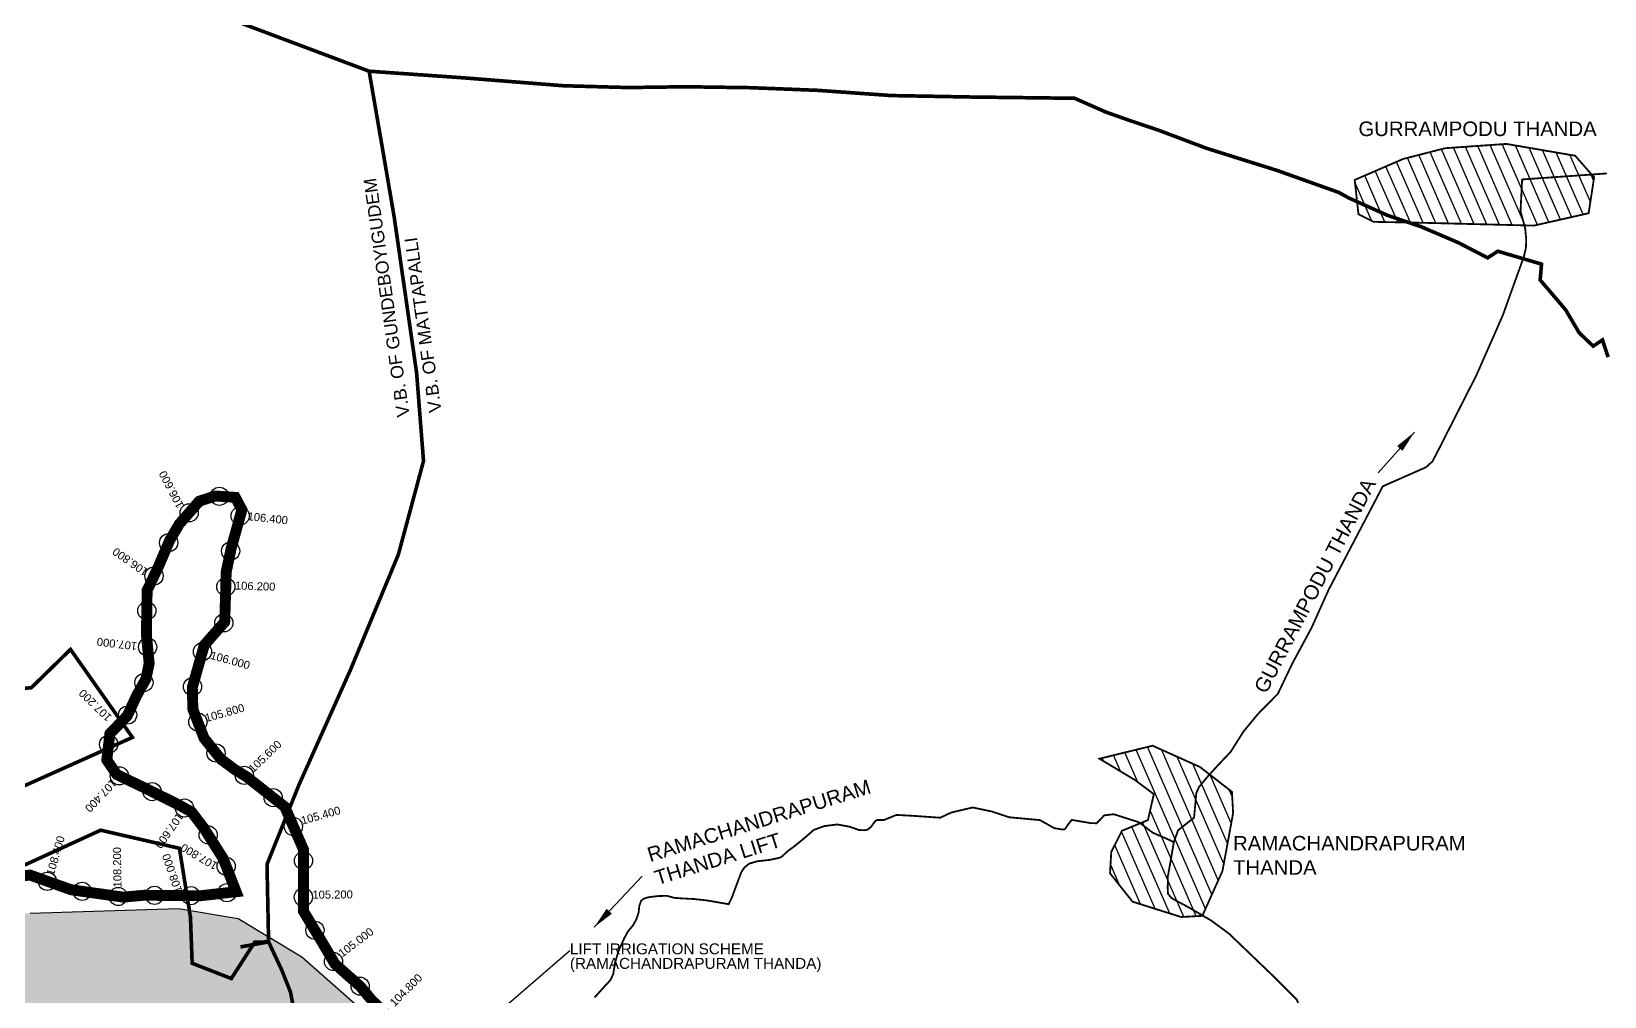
# Model space of a CAD drawing. Header units: millimetres. Extents: x 345922 to 402103, y 1833175 to 1858598.
# Drawn here: x 370049 to 374373, y 1850210 to 1852864 of the extents above; entities that cross this region are included whole.
import ezdxf
from ezdxf import colors
from ezdxf.entities.mleader import LeaderData, LeaderLine
from ezdxf.math import Vec2, Vec3

# ---------------------------------------------------------------- set-up
doc = ezdxf.new("R2010")
doc.units = ezdxf.units.MM
doc.header["$PDMODE"] = 32
doc.header["$PDSIZE"] = 50
doc.linetypes.add('JIS_02_1.0', pattern=[2, 1, -1])
for name, color, linetype in [('BND', 160, 'Continuous'), ('FRL', 3, 'Continuous'), ('points', 161, 'Continuous'), ('ROADS', 10, 'Continuous'), ('STREAM111', 4, 'Continuous'), ('TEXT', 7, 'Continuous'), ('VILLAGE AREA', 44, 'Continuous')]:
    doc.layers.add(name, color=color, linetype=linetype)
doc.styles.add('FONT1', font='Arial')
doc.styles.get("Standard").update_dxf_attribs({"font": 'arial.ttf'})
doc.dimstyles.get("Standard").update_dxf_attribs({"dimtxt": 0.18, "dimasz": 0.18, "dimexe": 0.18, "dimexo": 0.0625, "dimgap": 0.09, "dimtad": 0, "dimtih": 1, "dimtoh": 1, "dimdec": 4, "dimzin": 0, "dimdsep": 46, "dimtxsty": 'Standard', "dimcen": 0.09, "dimadec": 0, "dimazin": 0, "dimtfac": 1, "dimtdec": 4, "dimtofl": 0, "dimtmove": 0, "dimatfit": 3, "dimfxl": 1, "dimtolj": 1, "dimtzin": 0, "dimarcsym": 0})
pattern_1 = [(113.5464313, (0, 0), (-29.1063882, -12.6838743), [])]

msp = doc.modelspace()

# ---------------------------------------------------------------- hatches: boundary and pattern name
at = {"layer": 'STREAM111'}
h = msp.add_hatch(dxfattribs=at)
h.set_pattern_fill('DASH,_O', color=4, scale=20, angle=45)
h.set_pattern_definition([(45, (0, 0), (7e-15, 89.8025612), [63.5, -63.5])])
edge = h.paths.add_edge_path()
edge.add_line((360312.4, 1845904.9), (360480.1, 1845907.5))
edge.add_line((360480.1, 1845907.5), (360557.2, 1845894.3))
edge.add_line((360557.2, 1845894.3), (360821, 1845809.2))
edge.add_line((360821, 1845809.2), (361124.9, 1845679.8))
edge.add_line((361124.9, 1845679.8), (361436.3, 1845577.4))
edge.add_line((361436.3, 1845577.4), (361695, 1845540.3))
edge.add_line((361695, 1845540.3), (361829.6, 1845532.7))
edge.add_line((361829.6, 1845532.7), (362216, 1845547.5))
edge.add_line((362216, 1845547.5), (362300.6, 1845547))
edge.add_line((362300.6, 1845547), (362320.4, 1845505.3))
edge.add_line((362320.4, 1845505.3), (362339.3, 1845504.7))
edge.add_line((362339.3, 1845504.7), (362352.2, 1845518.6))
edge.add_line((362352.2, 1845518.6), (362450.3, 1845520.1))
edge.add_line((362450.3, 1845520.1), (362712.6, 1845397.4))
edge.add_line((362712.6, 1845397.4), (363038.7, 1845362.4))
edge.add_line((363038.7, 1845362.4), (363526.7, 1845388.4))
edge.add_line((363526.7, 1845388.4), (364040.3, 1845531.1))
edge.add_line((364040.3, 1845531.1), (364255.8, 1845521))
edge.add_line((364255.8, 1845521), (364342.1, 1845671))
edge.add_line((364342.1, 1845671), (365004.6, 1846711.3))
edge.add_line((365004.6, 1846711.3), (365605.4, 1847420.4))
edge.add_line((365605.4, 1847420.4), (365918.3, 1847841.6))
edge.add_line((365918.3, 1847841.6), (365878.7, 1848090.8))
edge.add_line((365878.7, 1848090.8), (365924, 1848305))
edge.add_line((365924, 1848305), (366156.5, 1848619.5))
edge.add_line((366156.5, 1848619.5), (366280.2, 1848725.3))
edge.add_line((366280.2, 1848725.3), (366437.8, 1848794.5))
edge.add_line((366437.8, 1848794.5), (366629.9, 1848860.6))
edge.add_line((366629.9, 1848860.6), (366661.1, 1848902.5))
edge.add_line((366661.1, 1848902.5), (366851.1, 1849031))
edge.add_line((366851.1, 1849031), (367076, 1849132))
edge.add_line((367076, 1849132), (367572, 1849263.5))
edge.add_line((367572, 1849263.5), (367784.8, 1849294.3))
edge.add_line((367784.8, 1849294.3), (368319.3, 1849535.4))
edge.add_line((368319.3, 1849535.4), (368559.9, 1849652.3))
edge.add_line((368559.9, 1849652.3), (368808.4, 1849776.7))
edge.add_line((368808.4, 1849776.7), (369389.2, 1850008.7))
edge.add_line((369389.2, 1850008.7), (369588.7, 1850036.9))
edge.add_line((369588.7, 1850036.9), (369888.9, 1850054.2))
edge.add_line((369888.9, 1850054.2), (370056.2, 1850015.8))
edge.add_line((370056.2, 1850015.8), (370500.8, 1849986.4))
edge.add_line((370500.8, 1849986.4), (370760.6, 1849858.5))
edge.add_line((370760.6, 1849858.5), (370998.4, 1849726.3))
edge.add_line((370998.4, 1849726.3), (371143.5, 1849582))
edge.add_line((371143.5, 1849582), (371265.2, 1849377))
edge.add_line((371265.2, 1849377), (371303, 1849010.8))
edge.add_line((371303, 1849010.8), (371440.3, 1848548.1))
edge.add_line((371440.3, 1848548.1), (371518.2, 1848014))
edge.add_line((371518.2, 1848014), (371609.4, 1847658))
edge.add_line((371609.4, 1847658), (371832.6, 1847472.2))
edge.add_line((371832.6, 1847472.2), (372158.3, 1847071.2))
edge.add_line((372158.3, 1847071.2), (372338.4, 1846857.5))
edge.add_line((372338.4, 1846857.5), (372543.7, 1846547.9))
edge.add_line((372543.7, 1846547.9), (372690.6, 1846393.3))
edge.add_line((372690.6, 1846393.3), (373054, 1846066.4))
edge.add_line((373054, 1846066.4), (373259, 1845909.1))
edge.add_line((373259, 1845909.1), (373481, 1845784.8))
edge.add_line((373481, 1845784.8), (373756.3, 1845640.9))
edge.add_line((373756.3, 1845640.9), (373996.6, 1845568.4))
edge.add_line((373996.6, 1845568.4), (374200, 1845585.5))
edge.add_line((374200, 1845585.5), (374487.4, 1845634.4))
edge.add_line((374487.4, 1845634.4), (374726.7, 1845715.3))
edge.add_line((374726.7, 1845715.3), (375064.6, 1845862.9))
edge.add_line((375064.6, 1845862.9), (375537.5, 1845990.1))
edge.add_line((375537.5, 1845990.1), (375905.4, 1846141.8))
edge.add_line((375905.4, 1846141.8), (375577, 1846618.8))
edge.add_line((375577, 1846618.8), (375526.7, 1846545.7))
edge.add_line((375526.7, 1846545.7), (375428.1, 1846321.7))
edge.add_line((375428.1, 1846321.7), (375393.9, 1846260.6))
edge.add_line((375393.9, 1846260.6), (375319.8, 1846223.6))
edge.add_line((375319.8, 1846223.6), (375200.2, 1846158.1))
edge.add_line((375200.2, 1846158.1), (374896.2, 1846028.1))
edge.add_line((374896.2, 1846028.1), (374775.1, 1845992.5))
edge.add_line((374775.1, 1845992.5), (374659.8, 1845954.1))
edge.add_line((374659.8, 1845954.1), (374468.6, 1845908.4))
edge.add_line((374468.6, 1845908.4), (374304.7, 1845888.5))
edge.add_line((374304.7, 1845888.5), (374162.3, 1845877.1))
edge.add_line((374162.3, 1845877.1), (373881.3, 1845912.8))
edge.add_line((373881.3, 1845912.8), (373777.3, 1845949.8))
edge.add_line((373777.3, 1845949.8), (373681.8, 1846023.8))
edge.add_line((373681.8, 1846023.8), (373544.8, 1846193.8))
edge.add_line((373544.8, 1846193.8), (373472.2, 1846297.7))
edge.add_line((373472.2, 1846297.7), (373393.8, 1846394.5))
edge.add_line((373393.8, 1846394.5), (373284.1, 1846492.6))
edge.add_line((373284.1, 1846492.6), (373009.7, 1846804.4))
edge.add_line((373009.7, 1846804.4), (372901.1, 1846958.2))
edge.add_line((372901.1, 1846958.2), (372766.8, 1847192.8))
edge.add_line((372766.8, 1847192.8), (372656.1, 1847372.7))
edge.add_line((372656.1, 1847372.7), (372613, 1847438))
edge.add_line((372613, 1847438), (372539.3, 1847503.3))
edge.add_line((372539.3, 1847503.3), (372387.6, 1847604.7))
edge.add_line((372387.6, 1847604.7), (372217.7, 1847744.1))
edge.add_line((372217.7, 1847744.1), (372034, 1847883.4))
edge.add_line((372034, 1847883.4), (371929.6, 1847980.7))
edge.add_line((371929.6, 1847980.7), (371828.7, 1848173.2))
edge.add_line((371828.7, 1848173.2), (371715.3, 1848396.9))
edge.add_line((371715.3, 1848396.9), (371643.8, 1848678.5))
edge.add_line((371643.8, 1848678.5), (371591.1, 1848840))
edge.add_line((371591.1, 1848840), (371456.5, 1849263.5))
edge.add_line((371456.5, 1849263.5), (371414.2, 1849498.9))
edge.add_line((371414.2, 1849498.9), (371312, 1849769.7))
edge.add_line((371312, 1849769.7), (371239, 1849918.9))
edge.add_line((371239, 1849918.9), (371024.5, 1850114.1))
edge.add_line((371024.5, 1850114.1), (370792.3, 1850318.7))
edge.add_line((370792.3, 1850318.7), (370617, 1850424.1))
edge.add_line((370617, 1850424.1), (370453.2, 1850451.6))
edge.add_line((370453.2, 1850451.6), (370045.9, 1850438.7))
edge.add_line((370045.9, 1850438.7), (369901.1, 1850435.9))
edge.add_line((369901.1, 1850435.9), (369863.2, 1850432))
edge.add_line((369863.2, 1850432), (369636.1, 1850417.2))
edge.add_line((369636.1, 1850417.2), (369473.7, 1850396.9))
edge.add_line((369473.7, 1850396.9), (369263.9, 1850383.4))
edge.add_line((369263.9, 1850383.4), (369125.1, 1850352.9))
edge.add_line((369125.1, 1850352.9), (368996.5, 1850292.1))
edge.add_line((368996.5, 1850292.1), (368861.2, 1850204.2))
edge.add_line((368861.2, 1850204.2), (368671.7, 1850102.8))
edge.add_line((368671.7, 1850102.8), (368448.3, 1850018.3))
edge.add_line((368448.3, 1850018.3), (368272.4, 1849913.5))
edge.add_line((368272.4, 1849913.5), (368004.2, 1849827.1))
edge.add_line((368004.2, 1849827.1), (367788.8, 1849714.8))
edge.add_line((367788.8, 1849714.8), (367519.3, 1849605.2))
edge.add_line((367519.3, 1849605.2), (367186.6, 1849449))
edge.add_line((367186.6, 1849449), (366786.7, 1849232))
edge.add_line((366786.7, 1849232), (366520.6, 1849095.8))
edge.add_line((366520.6, 1849095.8), (366203.8, 1848968.1))
edge.add_line((366203.8, 1848968.1), (366030.8, 1848868.4))
edge.add_line((366030.8, 1848868.4), (365841.2, 1848735.4))
edge.add_line((365841.2, 1848735.4), (365673, 1848657.9))
edge.add_arc((365678.8, 1848638.8), 20, 106.8474, 172.1337)
edge.add_arc((366210.4, 1848161.8), 730.8, 138.9743, 154.1147)
edge.add_line((365552.9, 1848480.9), (365495.4, 1848364.8))
edge.add_arc((365995.6, 1848175.1), 535, 159.2374, 179.5382)
edge.add_line((365460.7, 1848179.4), (365365.8, 1848042.3))
edge.add_line((365365.8, 1848042.3), (365228.7, 1847989.9))
edge.add_line((365228.7, 1847989.9), (365128.7, 1847897.9))
edge.add_line((365128.7, 1847897.9), (364872.5, 1847479.8))
edge.add_spline(control_points=[(364872.5, 1847479.8), (364751.5, 1847238.1), (364508.2, 1846751.8), (364198.4, 1846147.9), (363744.8, 1845891.7), (363315.2, 1845910.5), (362809.7, 1845812), (362342.9, 1846131.5), (361754.6, 1846130), (361221.5, 1846087.1), (360745.8, 1846143.6), (360403.7, 1846216.2), (360146.2, 1846435.8), (359817, 1846535.7), (359424, 1846595.5), (359070.8, 1846351.3), (358733.8, 1846232.3), (358457.7, 1845994.9), (358118.2, 1845832.2), (357705.8, 1845724.4), (357317.7, 1845758.8), (357023.9, 1845510.6), (356849.3, 1845128.2), (356580, 1844792.4), (356446, 1844297.4), (356030.9, 1843955.3), (355574.1, 1843591.3), (355217, 1843272.9), (354944.6, 1842979.2), (354741.7, 1842776.2), (354523.6, 1842634), (354411.3, 1842454.7), (354037.5, 1842257.1), (353652.6, 1842879.1), (352957.2, 1842601.1), (352440.3, 1843123.6), (351871, 1843339), (351505.9, 1843559), (351379.9, 1843635)], knot_values=[0, 0, 0, 0, 816.927526, 1643.761803, 1962.087642, 2311.263035, 2917.580945, 3432.028985, 3904.205199, 4642.49363, 5040.443251, 5342.292141, 5671.412453, 6026.576286, 6370.093912, 6811.380667, 7250.662048, 7436.99095, 7895.132819, 8364.635402, 8711.468131, 9007.199942, 9440.815909, 9972.938838, 10276.359737, 10947.391125, 11503.408839, 12052.094683, 12374.742608, 12705.71871, 12912.047162, 13143.644243, 13334.200632, 14061.252952, 14648.51574, 15221.119517, 16056.071013, 16495.766696, 16495.766696, 16495.766696, 16495.766696], degree=3, periodic=0)
edge.add_line((351379.9, 1843635), (351106.5, 1843677.9))
edge.add_line((351106.5, 1843677.9), (350518.1, 1843637.9))
edge.add_line((350518.1, 1843637.9), (349724.7, 1843369))
edge.add_line((349724.7, 1843369), (349436.5, 1843040.9))
edge.add_line((349436.5, 1843040.9), (349048.2, 1842444.9))
edge.add_line((349048.2, 1842444.9), (348671.9, 1842188.8))
edge.add_line((348671.9, 1842188.8), (348888.3, 1841967.1))
edge.add_line((348888.3, 1841967.1), (349205.6, 1842299.6))
edge.add_line((349205.6, 1842299.6), (349306, 1842415.8))
edge.add_line((349306, 1842415.8), (349375, 1842547))
edge.add_line((349375, 1842547), (349580.2, 1842817.4))
edge.add_line((349580.2, 1842817.4), (349946.5, 1843185.7))
edge.add_line((349946.5, 1843185.7), (350272.4, 1843335.3))
edge.add_line((350272.4, 1843335.3), (350789.1, 1843428))
edge.add_line((350789.1, 1843428), (350998.9, 1843450.7))
edge.add_line((350998.9, 1843450.7), (351278.4, 1843398.7))
edge.add_line((351278.4, 1843398.7), (351614, 1843322.1))
edge.add_line((351614, 1843322.1), (352008.9, 1843081.7))
edge.add_line((352008.9, 1843081.7), (352174.8, 1842941.3))
edge.add_line((352174.8, 1842941.3), (352417, 1842669.9))
edge.add_line((352417, 1842669.9), (353146.2, 1842474.1))
edge.add_line((353146.2, 1842474.1), (353409.4, 1842271.6))
edge.add_line((353409.4, 1842271.6), (354057, 1842133))
edge.add_line((354057, 1842133), (354305.9, 1842172.8))
edge.add_line((354305.9, 1842172.8), (354684.2, 1842415.5))
edge.add_line((354684.2, 1842415.5), (355191.1, 1842879.5))
edge.add_line((355191.1, 1842879.5), (355737, 1843173.6))
edge.add_line((355737, 1843173.6), (356070, 1843283.5))
edge.add_line((356070, 1843283.5), (356311.5, 1843442.1))
edge.add_line((356311.5, 1843442.1), (356569.1, 1843861.7))
edge.add_line((356569.1, 1843861.7), (356851.2, 1844266.5))
edge.add_line((356851.2, 1844266.5), (357016.9, 1844488.8))
edge.add_line((357016.9, 1844488.8), (357044.6, 1844633.6))
edge.add_line((357044.6, 1844633.6), (357119.9, 1844730.1))
edge.add_line((357119.9, 1844730.1), (357281.4, 1844886.2))
edge.add_line((357281.4, 1844886.2), (357507.2, 1845123.6))
edge.add_line((357507.2, 1845123.6), (357846, 1845373.9))
edge.add_line((357846, 1845373.9), (358539.6, 1845695.9))
edge.add_line((358539.6, 1845695.9), (358987.5, 1845842.6))
edge.add_line((358987.5, 1845842.6), (359498.8, 1845883.5))
edge.add_line((359498.8, 1845883.5), (360096, 1845862))
edge.add_line((360096, 1845862), (360175.6, 1845873.5))
edge.add_line((360175.6, 1845873.5), (360312.4, 1845904.9))
at = {"layer": 'VILLAGE AREA'}
h = msp.add_hatch(dxfattribs=at)
h.set_pattern_fill('ANSI31,_O', color=256, scale=10, angle=68.5464)
h.set_pattern_definition(pattern_1)
h.paths.add_polyline_path([(373686.3, 1852455.5), (373819.3, 1852513.1), (373934.6, 1852542.7), (374103.1, 1852554.5), (374292.3, 1852522), (374344.3, 1852462.5), (374329.2, 1852363.9), (374178.8, 1852329.9), (373885.8, 1852337.3), (373738, 1852340.3), (373696.7, 1852361)])
h = msp.add_hatch(dxfattribs=at)
h.set_pattern_fill('ANSI31,_O', color=256, scale=10, angle=68.5464)
h.set_pattern_definition(pattern_1)
h.paths.add_polyline_path([(373130.9, 1850899.8), (372984.6, 1850864.1), (373082.1, 1850805.6), (373134.2, 1850766.6), (373117.9, 1850695.2), (373046.4, 1850665.9), (373017.1, 1850607.5), (373013.8, 1850549), (373075.6, 1850471), (373209, 1850428.8), (373267.5, 1850432), (373322.8, 1850555.5), (373352.1, 1850714.6), (373348.8, 1850773.1), (373261, 1850841.3)])

# ---------------------------------------------------------------- linework, layer by layer
at = {"layer": 'BND', "linetype": 'JIS_02_1.0', "lineweight": 30, "ltscale": 50, "const_width": 10}
for points in [[(369986.2, 1850551.5), (370239.4, 1850667.5), (370455.9, 1850617.7), (370486.2, 1850428.3), (370490.9, 1850301.6), (370598.5, 1850259.6), (370662.8, 1850359.6), (370701, 1850360.4), (370696.6, 1850573.5), (370784.6, 1850792.6), (370925.4, 1851107), (371057.7, 1851425.6), (371126.8, 1851682.5), (371107.8, 1851925.2), (371046.4, 1852352.4), (371016.6, 1852526.7), (370977.3, 1852754.4), (370520.7, 1852925.8)], [(370623.6, 1850346.6), (370623.6, 1850346.6), (370701, 1850360.4), (370696.6, 1850573.5), (370784.6, 1850792.6), (370925.4, 1851107), (371057.7, 1851425.6), (371126.8, 1851682.5), (371107.8, 1851925.2), (371046.4, 1852352.4), (371016.6, 1852526.7), (370977.3, 1852754.4), (370866.9, 1852795.9)], [(374382.9, 1851968.2), (374367.2, 1852015.4), (374341.8, 1851998.4), (374303.1, 1852035.4), (374265.7, 1852098.8), (374196, 1852180.4), (374199.8, 1852224), (374079.5, 1852259.4), (374051.8, 1852241.3), (373970.7, 1852283.2), (373870, 1852326.4), (373776.1, 1852358.2), (373669.7, 1852406.1), (373642.3, 1852421.2), (373473.4, 1852481.4), (373278.7, 1852542.6), (373148.2, 1852591.8), (373064.6, 1852620), (373001.7, 1852642.3), (372916.4, 1852680), (372636.3, 1852683.4), (372412.5, 1852687.5), (372208.6, 1852701.9), (372026.1, 1852709.1), (371847, 1852711.7), (371689.7, 1852709.5), (371510.9, 1852714.5), (371235.5, 1852736.3), (370977.3, 1852754.4)], [(369916.3, 1851046.5), (370048.9, 1851059.3), (370156.5, 1851164.6), (370326.7, 1850922.7), (370025.5, 1850787.7)], [(370701, 1850360.4), (370737.7, 1850281.8), (370761.3, 1850221.9), (370778.9, 1850128.9)]]:
    msp.add_lwpolyline(points, dxfattribs=at)
at = {"layer": 'FRL', "color": 84, "const_width": 30}
msp.add_lwpolyline([(369876.6, 1850521.7), (370045, 1850544.2), (370158.4, 1850503.7), (370301.4, 1850483.5), (370358.7, 1850488.6), (370513.8, 1850487.3), (370611.7, 1850498.3), (370576, 1850589.9), (370522.9, 1850673.5), (370489.5, 1850717.5), (370453, 1850737.7), (370366.1, 1850781), (370284, 1850820.4), (370256.3, 1850860.5), (370264.7, 1850932.5), (370312.8, 1850982.6), (370338.1, 1851037.2), (370363.9, 1851083.5), (370372.7, 1851126.2), (370365.1, 1851205.8), (370367.2, 1851327), (370398, 1851391.7), (370429.3, 1851465.1), (370456, 1851509.9), (370510.7, 1851572.3), (370554.7, 1851586.5), (370609.5, 1851582.6), (370627.6, 1851548.7), (370597.8, 1851441.1), (370584.4, 1851377.1), (370582.7, 1851315), (370580.4, 1851240.2), (370524.2, 1851176.4), (370491.4, 1851060.4), (370492.8, 1851000.5), (370523.4, 1850921), (370570.3, 1850862.3), (370607.5, 1850834.7), (370640.3, 1850814.6), (370745.6, 1850731.7), (370797, 1850614), (370796.7, 1850444.8), (370848.3, 1850359.2), (370883.4, 1850299.8), (370953, 1850238), (370984.6, 1850200), (371036.3, 1850151)], dxfattribs=at)
at = {"layer": 'FRL', "color": 82}
msp.add_lwpolyline([(370984.6, 1850200), (370953, 1850238), (370883.4, 1850299.8), (370848.3, 1850359.2), (370796.7, 1850444.8), (370797, 1850614), (370745.6, 1850731.7), (370640.3, 1850814.6), (370607.5, 1850834.7), (370570.3, 1850862.3), (370523.4, 1850921), (370492.8, 1851000.5), (370491.4, 1851060.4), (370524.2, 1851176.4), (370580.4, 1851240.2), (370582.7, 1851315), (370584.4, 1851377.1), (370597.8, 1851441.1), (370627.6, 1851548.7), (370609.5, 1851582.6), (370554.7, 1851586.5), (370510.7, 1851572.3), (370456, 1851509.9), (370429.3, 1851465.1), (370398, 1851391.7), (370367.2, 1851327), (370365.1, 1851205.8), (370372.7, 1851126.2), (370363.9, 1851083.5), (370338.1, 1851037.2), (370312.8, 1850982.6), (370264.7, 1850932.5), (370256.3, 1850860.5), (370284, 1850820.4), (370366.1, 1850781), (370453, 1850737.7), (370489.5, 1850717.5), (370522.9, 1850673.5), (370576, 1850589.9), (370611.7, 1850498.3), (370513.8, 1850487.3), (370358.7, 1850488.6), (370301.4, 1850483.5), (370158.4, 1850503.7), (370045, 1850544.2)], dxfattribs=at)
at = {"layer": 'points'}
for p in [(370565.6, 1851585.7), (370482.5, 1851540.1), (370622.9, 1851531.8), (370426.3, 1851458), (370596.6, 1851435.3), (370386, 1851366.5), (370583.3, 1851336.6), (370366.2, 1851270.8), (370578, 1851237.5), (370368.4, 1851171), (370519.2, 1851158.5), (370358.3, 1851073.5), (370492, 1851062.3), (370313.5, 1850984.2), (370506.5, 1850964.9), (370261.3, 1850903.9), (370556.4, 1850879.7), (370290.7, 1850817.1), (370634.3, 1850818.2), (370380.8, 1850773.6), (370469.9, 1850728.3), (370713.4, 1850757.1), (370769.2, 1850677.6), (370534.9, 1850654.6), (370584.5, 1850568.1), (370796.9, 1850583.4), (370093, 1850527), (370188.7, 1850499.4), (370287.7, 1850485.4), (370387.4, 1850488.3), (370487.4, 1850487.5), (370586.9, 1850495.5), (370796.7, 1850483.4), (370828.4, 1850392.2), (370879.5, 1850306.3), (370952.5, 1850238.5)]:
    msp.add_point(p, dxfattribs=at)
at = {"layer": 'ROADS', "const_width": 5}
for points in [[(373189, 1850634.5), (373200.9, 1850667.5), (373244.8, 1850702), (373250.9, 1850769.3), (373258.2, 1850786), (373278.2, 1850810.5), (373309.9, 1850845.5), (373345, 1850882.5), (373380.9, 1850939.2), (373420.4, 1850987), (373475.3, 1851042.9), (373514.2, 1851124.7), (373567.7, 1851224.1), (373614.6, 1851328.6), (373763.5, 1851613.1), (373882.3, 1851665.5), (373900, 1851681.6), (373917.7, 1851715.6), (374020.8, 1851918.5), (374093, 1852082.5), (374151.4, 1852244.9), (374156.8, 1852268.3), (374157.8, 1852291.6), (374154.9, 1852321.8), (374142.1, 1852369.6), (374146.4, 1852456.8), (374379.6, 1852473.3)], [(371596.8, 1850207.5), (371621.7, 1850234.8), (371622.1, 1850235.5), (371640.1, 1850254.8), (371648.3, 1850271.3), (371653.2, 1850303.3), (371662.9, 1850335.5), (371678.6, 1850370.5), (371688.9, 1850389.6), (371701.9, 1850404.8), (371711.1, 1850420.9), (371718, 1850440.8), (371719.9, 1850459), (371724.8, 1850473.4), (371732.5, 1850479.3), (371745.4, 1850483.3), (371773.5, 1850486.6), (371795.8, 1850487), (371815.2, 1850481.7), (371833.1, 1850480.2), (371871.1, 1850478.2), (371900.1, 1850475), (371900.8, 1850475.2), (371965.6, 1850464.1), (371974.4, 1850482.6), (372000, 1850551.4), (372009.3, 1850565.5), (372022, 1850575.4), (372044.5, 1850582.2), (372078.6, 1850585.9), (372105.9, 1850591.7), (372113.9, 1850596.8), (372127.3, 1850609.5), (372145.5, 1850622.8), (372175.1, 1850646.9), (372199.2, 1850668.1), (372228.7, 1850678.9), (372264.2, 1850683.3), (372298.2, 1850677.1), (372323.4, 1850668.2), (372337.7, 1850667.3), (372347.3, 1850669), (372356.2, 1850676), (372368.2, 1850692.2), (372373.8, 1850695.6), (372383.1, 1850695.5), (372392.4, 1850695.6), (372426.7, 1850709.5), (372471.3, 1850707.1), (372547, 1850701.8), (372577.4, 1850716.1), (372636.2, 1850730), (372689.8, 1850718.7), (372736.5, 1850703.1), (372821.4, 1850695.2), (372860, 1850673.4), (372883.5, 1850669.2), (372890, 1850670.6), (372899.7, 1850685), (372908.5, 1850695.7), (372961.9, 1850686.8), (372977, 1850686.5), (372997.6, 1850708.2), (373023.8, 1850711.5), (373095.8, 1850688.4)], [(374497.2, 1848747.4), (374374.1, 1848798.7), (374224.2, 1849245.9), (373952.2, 1849367.6), (373736.2, 1849546.1), (373645.2, 1849625.5), (373598.6, 1849861.1), (373543.2, 1850154.6), (373535.9, 1850180), (373527, 1850201.8), (373473.2, 1850255.9), (373341.3, 1850382.6), (373292.4, 1850418.7), (373231.7, 1850454.3), (373183.2, 1850480.6), (373173.2, 1850492.6), (373172.3, 1850507.9), (373172.7, 1850540.3), (373181.6, 1850590.2), (373189.1, 1850634.4), (373176.2, 1850641.1), (373131.3, 1850660.5), (373095.6, 1850687.8)]]:
    msp.add_lwpolyline(points, dxfattribs=at)
at = {"layer": 'STREAM111', "color": 4}
msp.add_lwpolyline([(371024.5, 1850114.1), (370792.3, 1850318.7), (370617, 1850424.1), (370453.2, 1850451.6), (370045.9, 1850438.7)], dxfattribs=at)
at = {"layer": 'VILLAGE AREA', "const_width": 5}
for points in [[(373686.3, 1852455.5), (373819.3, 1852513.1), (373934.6, 1852542.7), (374103.1, 1852554.5), (374292.3, 1852522), (374344.3, 1852462.5), (374329.2, 1852363.9), (374178.8, 1852329.9), (373885.8, 1852337.3), (373738, 1852340.3), (373696.7, 1852361), (373686.3, 1852455.5)], [(373130.9, 1850899.8), (372984.6, 1850864.1), (373082.1, 1850805.6), (373134.2, 1850766.6), (373117.9, 1850695.2), (373046.4, 1850665.9), (373017.1, 1850607.5), (373013.8, 1850549), (373075.6, 1850471), (373209, 1850428.8), (373267.5, 1850432), (373322.8, 1850555.5), (373352.1, 1850714.6), (373348.8, 1850773.1), (373261, 1850841.3), (373130.9, 1850899.8)]]:
    msp.add_lwpolyline(points, dxfattribs=at)

# ---------------------------------------------------------------- texts
at = {"layer": 'points', "color": 1}
for s, rotation, p in [('106.600', 117.5524, (370469.1, 1851560)), ('106.400', 353.8895, (370642.4, 1851520.2)), ('106.800', 145.0613, (370372.8, 1851382.6)), ('106.200', 358.2023, (370608.2, 1851329.4)), ('107.000', 173.1671, (370340.8, 1851183.8)), ('106.000', 344.529, (370539.2, 1851139)), ('107.200', 135.7499, (370272.1, 1850979.8)), ('105.800', 15.7088, (370529.7, 1850964.7)), ('105.600', 43.7185, (370658.7, 1850824.3)), ('107.400', 226.8818, (370270.1, 1850810.6)), ('107.600', 235.0107, (370451, 1850718.1)), ('105.400', 15.7088, (370793.8, 1850682.6)), ('108.400', 73.9226, (370110.5, 1850541.4)), ('108.200', 90.9146, (370296.8, 1850510.3)), ('107.800', 149.2852, (370563.3, 1850575.5)), ('108.000', 108.9454, (370464.3, 1850500.1)), ('105.200', 0.4705, (370821.5, 1850479.1)), ('105.000', 37.0646, (370903.4, 1850317.1)), ('104.800', 45.1141, (371047.1, 1850180.9))]:
    msp.add_text(s, height=22, rotation=rotation, dxfattribs=at).set_placement(p)
at = {"layer": 'ROADS', "char_height": 40, "width": 655.543, "attachment_point": 1}
for s, insert, rotation in [('GURRAMPODU THANDA', (373407.5, 1851058.7), 62.4572), ('RAMACHANDRAPURAM THANDA LIFT ', (371737.7, 1850617.8), 17.319)]:
    msp.add_mtext(s, dxfattribs=dict(at, insert=insert, rotation=rotation))
at = {"layer": 'TEXT', "color": 6}
for s, p in [('V.B. OF GUNDEBOYIGUDEM', (371088.9, 1851806.2)), ('V.B. OF GUNDEBOYIGUDEM', (371088.9, 1851806.2)), ('V.B. OF MATTAPALLI', (371176.6, 1851818.4))]:
    msp.add_text(s, height=35, rotation=98.0288, dxfattribs=at).set_placement(p)
at = {"layer": 'VILLAGE AREA', "char_height": 40, "width": 655.543, "attachment_point": 1}
for s, insert in [('GURRAMPODU THANDA', (373696.5, 1852616.1)), ('RAMACHANDRAPURAM THANDA', (373351.9, 1850651.7))]:
    msp.add_mtext(s, dxfattribs=dict(at, insert=insert))

# ---------------------------------------------------------------- leaders
at = {"color": 0, "linetype": 'Continuous'}
ml = msp.add_multileader_mtext('Standard', dxfattribs=at)
ml.set_content('\\pxsm0.8,ql;LIFT IRRIGATION SCHEME\\P({\\fArial|b0|i0|c0|p34;\\C256;RAMACHANDRAPURAM THANDA})', style='FONT1')
ml.set_leader_properties()
ml.build(insert=Vec2(0, 0))
ml.multileader.update_dxf_attribs({"text_right_attachment_type": 6, "dogleg_length": 0.36, "arrow_head_size": 30})
ctx = ml.context
ctx.base_point, ctx.char_height, ctx.arrow_head_size, ctx.landing_gap_size, ctx.plane_origin = Vec3(371529.2, 1850336.9), 30, 30, 0.09, Vec3(372927.7, 1850461.7)
ctx.right_attachment = 6
notes = []
notes.append((ctx, [(1, (1, 1, 0), (371528.8, 1850336.9), (1, 0), 0.36, [(0, [(371297.4, 1850136.3)], 0, [])])]))
ctx.mtext.insert, ctx.mtext.flow_direction = Vec3(371529.2, 1850356.3), 5
at = {"layer": 'ROADS'}
for points in [[(373850.3, 1851762), (373750.8, 1851650.5)], [(371596.1, 1850400.9), (371728.2, 1850541.1)]]:
    msp.add_leader(points, dimstyle='Standard', override={"dimasz": 60}, dxfattribs=at)
for ctx, leaders in notes:
    for number, flags, end, landing, length, lines in leaders:
        leader = LeaderData()
        leader.index, (leader.has_last_leader_line, leader.has_dogleg_vector, leader.attachment_direction) = number, flags
        leader.last_leader_point, leader.dogleg_vector, leader.dogleg_length = Vec3(end), Vec3(landing), length
        for number, points, colour, breaks in lines:
            line = LeaderLine()
            line.index, line.vertices, line.color, line.breaks = number, Vec3.list(points), colors.encode_raw_color(colour), breaks
            leader.lines.append(line)
        ctx.leaders.append(leader)

doc.saveas('drawing.dxf')
